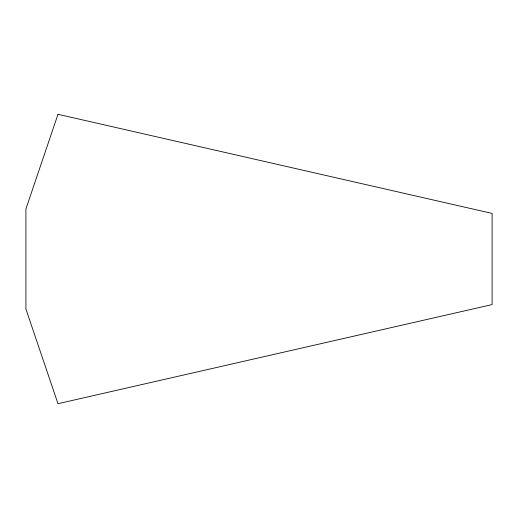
<?xml version="1.0" encoding="UTF-8"?>
<svg xmlns="http://www.w3.org/2000/svg" width="518" height="518" viewBox="0 0 518 518"><rect width="100%" height="100%" fill="white"/><g stroke="black" fill="none" stroke-linecap="round" stroke-linejoin="round"><path stroke-width="0.78" d="M57.984 114.297L25.9 209L25.9 309L57.984 403.703L492.1 304.584L492.1 213.416L57.984 114.297"/></g></svg>
